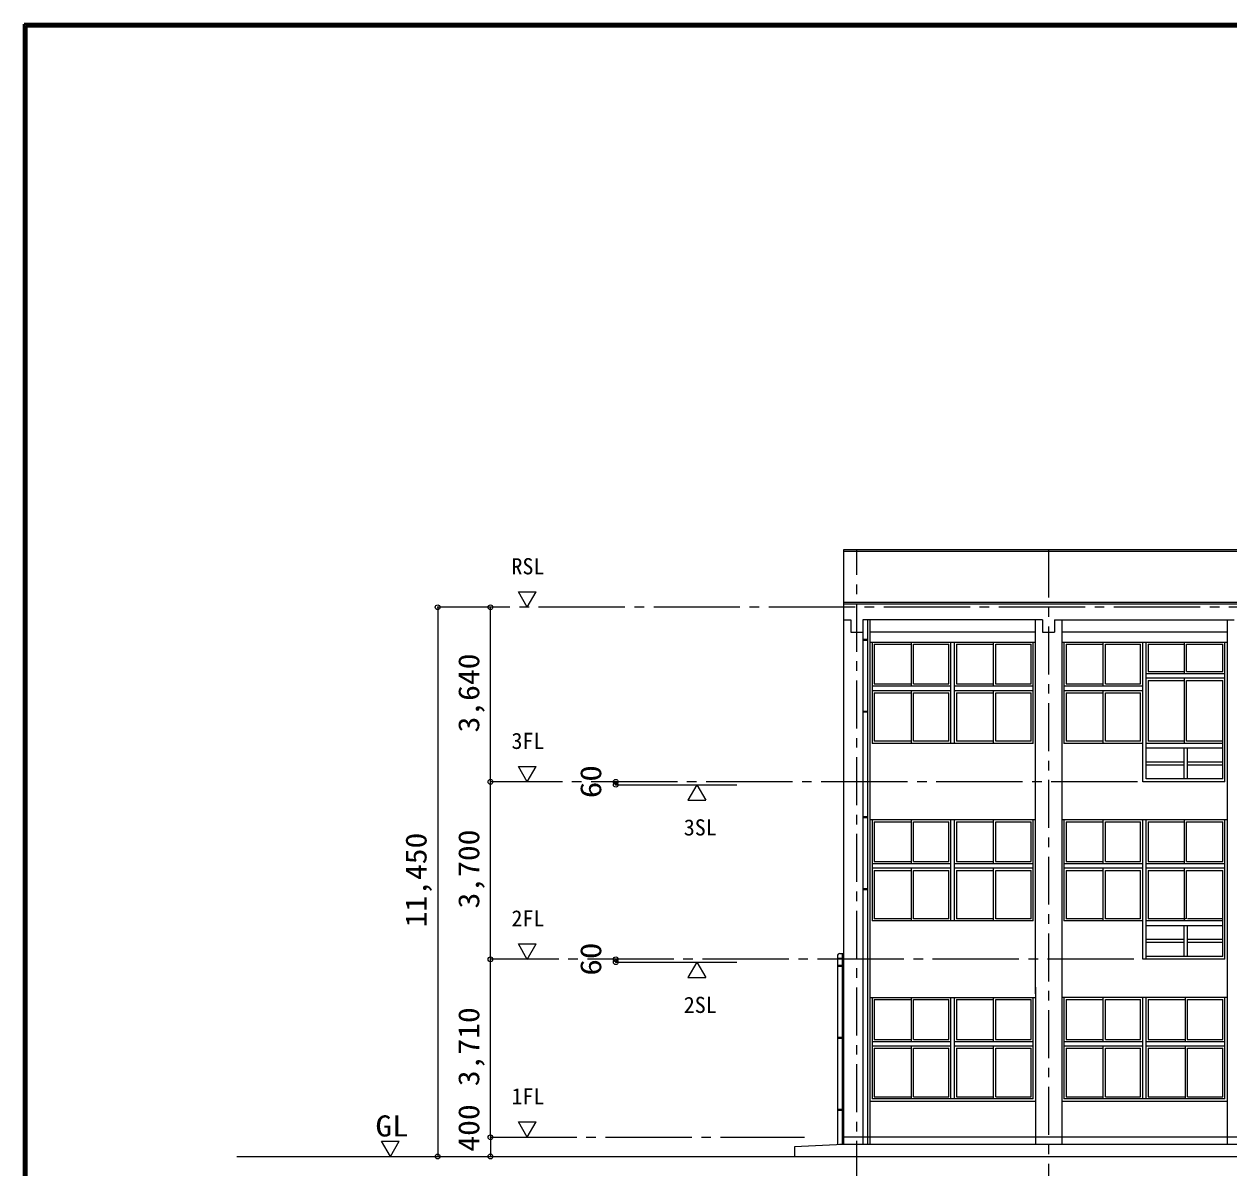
# Model space of a CAD drawing. Units: millimetres at full size, sheet at 1:200; details may follow other scales. Extents: x -55340 to 55340, y -38040 to 38040.
# Drawn here: x -55340 to -30208, y 14195 to 38040 of the extents above; entities that cross this region are included whole.
import ezdxf
from ezdxf.enums import TextEntityAlignment as Align

# ---------------------------------------------------------------- set-up
doc = ezdxf.new("R2010")
doc.units = ezdxf.units.MM
doc.header["$LTSCALE"] = 200
doc.header["$PDMODE"] = 32
doc.header["$PDSIZE"] = 100
doc.linetypes.add('CHAIN1', pattern=[8, 5, -1, 1, -1])
doc.linetypes.add('CHAIN2', pattern=[12, 9, -1, 1, -1])
for name, color, linetype, lineweight in [('0-1_通り芯', 3, 'Continuous', 18), ('0-2_躯体', 3, 'Continuous', 18), ('0-3_外壁', 2, 'Continuous', 25), ('0-5_建具(ｻｯｼ)', 4, 'Continuous', 9), ('0-A_寸法', 6, 'Continuous', 9), ('F-0_F-0ﾚｲﾔ', 5, 'Continuous', 50)]:
    doc.layers.add(name, color=color, linetype=linetype, lineweight=lineweight)
doc.styles.add('ＭＳ ゴシック', font='')
doc.styles.get('ＭＳ ゴシック').set_extended_font_data('MS Gothic')

msp = doc.modelspace()

# ---------------------------------------------------------------- linework, layer by layer
at = {"layer": '0-1_通り芯', "color": 4, "linetype": 'CHAIN1', "lineweight": 9}
for p, q in [((-37970.2, 10556.4), (-37970.2, 27082.7)), ((-33970.2, 27082.7), (-33970.2, 11630.4))]:
    msp.add_line(p, q, dxfattribs=at)
at = {"layer": '0-2_躯体'}
for p, q in [((-38245.2, 27082.7), (-38245.2, 14682.7)), ((-29905.2, 27082.7), (-38245.2, 27082.7)), ((33304.8, 25982.8), (-38245.2, 25982.8)), ((-37745.2, 25622.8), (-37745.2, 14682.7)), ((-34245.2, 17826.3), (-34245.2, 25622.8)), ((-33695.2, 25622.8), (-33695.2, 19492.8)), ((-30245.2, 25622.8), (-30245.2, 17962.8)), ((-37845.2, 25362.8), (-37845.2, 14682.7)), ((-37745.2, 25212.8), (-37845.2, 25212.8)), ((-37745.2, 25192.8), (-37845.2, 25192.8)), ((-37695.2, 25362.8), (-37695.2, 14682.7)), ((-37745.2, 23712.7), (-37845.2, 23712.7)), ((-37745.2, 23692.7), (-37845.2, 23692.7)), ((-37745.2, 21512.8), (-37845.2, 21512.8)), ((-37745.2, 21492.7), (-37845.2, 21492.7)), ((-37745.2, 20012.8), (-37845.2, 20012.8)), ((-37745.2, 19992.7), (-37845.2, 19992.7)), ((-33695.2, 19584.5), (-33695.2, 14682.7)), ((-38375.2, 18612.8), (-38375.2, 14682.7)), ((-38325.2, 18662.8), (-38245.2, 18662.8)), ((-38275.2, 18662.8), (-38275.2, 14682.7)), ((-38245.2, 18562.7), (-38375.2, 18562.7)), ((-38275.2, 18412.8), (-38375.2, 18412.8)), ((-38275.2, 18392.7), (-38375.2, 18392.7)), ((-34245.2, 17962.8), (-34245.2, 14682.7)), ((-30245.2, 17962.8), (-30245.2, 14682.7)), ((-38275.2, 16912.8), (-38375.2, 16912.8)), ((-38275.2, 16892.7), (-38375.2, 16892.7)), ((-38275.2, 15412.8), (-38375.2, 15412.8)), ((-38275.2, 15392.7), (-38375.2, 15392.7)), ((10134.8, 14682.7), (-38328.3, 14682.7))]:
    msp.add_line(p, q, dxfattribs=at)
at = {"layer": '0-2_躯体', "color": 6, "lineweight": 25}
for p, q in [((-29905.2, 27047.8), (-38245.2, 27047.8)), ((33304.8, 25947.8), (-38245.2, 25947.8)), ((-29845.2, 14832.8), (-38245.2, 14832.8))]:
    msp.add_line(p, q, dxfattribs=at)
at = {"layer": '0-2_躯体'}
msp.add_lwpolyline([(-38245.2, 14682.7), (-39270.2, 14632.8), (-39270.2, 14432.7)], dxfattribs=at)
msp.add_arc((-38325.2, 18612.8), 50, 90, 180, dxfattribs=at)
at = {"layer": '0-3_外壁', "color": 4, "lineweight": 9}
for p, q in [((-31935.2, 22302.8), (-31935.2, 25157.7)), ((-31135.2, 24503.2), (-31135.2, 25157.7)), ((-31890.2, 25112.7), (-31890.2, 24542.8)), ((-31890.2, 25112.7), (-31135.2, 25112.7)), ((-31090.2, 25112.7), (-30335.2, 25112.7)), ((-31090.2, 24542.8), (-31090.2, 25112.7)), ((-30335.2, 24542.8), (-30335.2, 25112.7)), ((-31935.2, 24502.8), (-30290.2, 24502.8)), ((-30290.2, 24402.7), (-31935.2, 24402.7)), ((-31890.2, 24542.8), (-31135.2, 24542.8)), ((-31135.2, 23042.7), (-31135.2, 24402.7)), ((-31090.2, 24542.8), (-30335.2, 24542.8)), ((-31890.2, 24357.8), (-31890.2, 23087.7)), ((-31890.2, 24357.8), (-31135.2, 24357.8)), ((-31090.2, 24357.8), (-30335.2, 24357.8)), ((-31090.2, 23087.7), (-31090.2, 24357.8)), ((-30335.2, 22302.8), (-30335.2, 24357.8)), ((-30335.2, 23042.7), (-31935.2, 23042.7)), ((-30335.2, 22942.7), (-31935.2, 22942.7)), ((-31135.2, 23087.7), (-31890.2, 23087.7)), ((-31147.7, 22942.7), (-31147.7, 22302.8)), ((-30335.2, 23087.7), (-31090.2, 23087.7)), ((-31147.7, 22652.7), (-31935.2, 22652.7)), ((-30335.2, 22652.7), (-31077.7, 22652.7)), ((-31147.7, 22592.7), (-31935.2, 22592.7)), ((-30335.2, 22592.7), (-31077.7, 22592.7)), ((-30335.2, 22302.8), (-31935.2, 22302.8)), ((-31935.2, 18542.8), (-31935.2, 21457.7)), ((-31890.2, 21412.7), (-31890.2, 20582.8)), ((-31890.2, 21412.7), (-31135.2, 21412.7)), ((-31135.2, 20684.7), (-31135.2, 21457.7)), ((-31090.2, 21412.7), (-30335.2, 21412.7)), ((-31090.2, 20654.4), (-31090.2, 21412.7)), ((-30335.2, 20582.8), (-30335.2, 21412.7)), ((-31135.2, 20545.4), (-31135.2, 20702.7)), ((-31090.2, 20582.8), (-31090.2, 20657.8)), ((-31935.2, 20542.8), (-30290.2, 20542.8)), ((-30290.2, 20442.8), (-31935.2, 20442.8)), ((-31890.2, 20582.8), (-31135.2, 20582.8)), ((-31890.2, 20397.8), (-31890.2, 19387.8)), ((-31890.2, 20397.8), (-31135.2, 20397.8)), ((-31135.2, 19342.7), (-31135.2, 20444.6)), ((-31090.2, 20582.8), (-30335.2, 20582.8)), ((-30335.2, 18602.8), (-30335.2, 20397.8)), ((-31115.2, 19387.8), (-31890.2, 19387.8)), ((-30335.2, 19387.8), (-31070.2, 19387.8)), ((-30335.2, 19342.8), (-31935.2, 19342.8)), ((-30335.2, 19242.8), (-31935.2, 19242.8)), ((-31147.7, 19242.7), (-31147.7, 18602.8)), ((-31147.7, 18952.8), (-31935.2, 18952.8)), ((-31147.7, 18892.8), (-31935.2, 18892.8)), ((-30335.2, 18952.8), (-31077.7, 18952.8)), ((-30335.2, 18892.8), (-31077.7, 18892.8)), ((-30335.2, 18602.8), (-31935.2, 18602.8))]:
    msp.add_line(p, q, dxfattribs=at)
at = {"layer": '0-3_外壁', "color": 7, "lineweight": 18}
for p, q in [((-30290.2, 22242.7), (-30290.2, 25157.7)), ((-30290.2, 18542.8), (-30290.2, 21457.7))]:
    msp.add_line(p, q, dxfattribs=at)
at = {"layer": '0-3_外壁', "color": 4, "lineweight": 9}
for points in [[(-31077.7, 22942.7), (-31077.7, 22612.3), (-31077.7, 22302.8)], [(-31090.2, 19387.7), (-31090.2, 20397.8), (-30335.2, 20397.8)], [(-31077.7, 19242.7), (-31077.7, 18912.3), (-31077.7, 18602.8)]]:
    msp.add_lwpolyline(points, dxfattribs=at)
at = {"layer": '0-5_建具(ｻｯｼ)', "color": 2, "lineweight": 25}
for p, q in [((-44844.2, 25882.5), (-44658.7, 26203.9)), ((-44844.2, 22242.5), (-44658.7, 22563.9)), ((-41307.1, 22183), (-41121.5, 21861.6)), ((-44844.2, 18542.5), (-44658.7, 18863.9)), ((-41307.1, 18483), (-41121.5, 18161.6)), ((-44844.2, 14832.5), (-44658.7, 15153.9)), ((-47699.7, 14432.5), (-47514.2, 14753.9)), ((-50905.4, 14432.7), (50915.1, 14432.7)), ((-48671.4, 14432.7), (-36140, 14432.7))]:
    msp.add_line(p, q, dxfattribs=at)
at = {"layer": '0-5_建具(ｻｯｼ)', "color": 3, "lineweight": 18}
for p, q in [((-38245.2, 25622.8), (-38095.2, 25622.8)), ((-38095.2, 25622.8), (-38095.2, 25362.8)), ((-37845.2, 25622.8), (-37845.2, 25362.8)), ((-34095.2, 25622.8), (-37845.2, 25622.8)), ((-37695.2, 25622.8), (-37695.2, 25369.8)), ((-34095.2, 25622.8), (-34095.2, 25362.8)), ((-33845.2, 25622.8), (-33845.2, 25362.8)), ((-33845.2, 25622.8), (-30095.2, 25622.8)), ((-38093.1, 25362.8), (-37845.2, 25362.8)), ((-34245.2, 25362.8), (-37695.4, 25362.8)), ((-34093.1, 25362.8), (-33844, 25362.8)), ((-30245.2, 25362.8), (-33695.2, 25362.8))]:
    msp.add_line(p, q, dxfattribs=at)
at = {"layer": '0-5_建具(ｻｯｼ)', "color": 7, "lineweight": 18}
for p, q in [((-37695.2, 25157.7), (-34245.2, 25157.7)), ((-37650.2, 25157.7), (-37650.2, 23042.7)), ((-34290.2, 23042.7), (-34290.2, 25157.7)), ((-33695.2, 25157.7), (-30245.2, 25157.7)), ((-33650.2, 25157.7), (-33650.2, 23042.7)), ((-34290.2, 23042.7), (-37650.2, 23042.7)), ((-32005.2, 23042.7), (-33650.2, 23042.7)), ((-30290.2, 22242.7), (-32005.2, 22242.7)), ((-37695.2, 21457.7), (-34245.2, 21457.7)), ((-37650.2, 21457.7), (-37650.2, 19342.7)), ((-34290.2, 19342.7), (-34290.2, 21457.7)), ((-33695.2, 21457.7), (-30245.2, 21457.7)), ((-33650.2, 21457.7), (-33650.2, 19342.8)), ((-34290.2, 19342.7), (-37650.2, 19342.7)), ((-32005.2, 19342.8), (-33650.2, 19342.8)), ((-30290.2, 18542.8), (-32005.2, 18542.8)), ((-37695.2, 17747.7), (-34245.2, 17747.7)), ((-37650.2, 17747.7), (-37650.2, 15632.8)), ((-34290.2, 15632.8), (-34290.2, 17747.7)), ((-30245.2, 17747.7), (-33695.2, 17747.7)), ((-33650.2, 17747.7), (-33650.2, 15632.8)), ((-30290.2, 15632.8), (-30290.2, 17747.7)), ((-37695.2, 15587.8), (-34245.2, 15587.8)), ((-34290.2, 15632.8), (-37650.2, 15632.8)), ((-33695.2, 15587.8), (-30245.2, 15587.8)), ((-30290.2, 15632.8), (-33650.2, 15632.8))]:
    msp.add_line(p, q, dxfattribs=at)
at = {"layer": '0-5_建具(ｻｯｼ)'}
for p, q in [((-36830.2, 24242.8), (-36830.2, 25157.7)), ((-36005.2, 23042.7), (-36005.2, 25157.7)), ((-35935.2, 23042.7), (-35935.2, 25157.7)), ((-35115.2, 24242.8), (-35115.2, 25157.7)), ((-32830.2, 24242.8), (-32830.2, 25157.7)), ((-32005.2, 22242.7), (-32005.2, 25157.7)), ((-37605.2, 25112.7), (-36830.2, 25112.7)), ((-37605.2, 25112.7), (-37605.2, 24282.8)), ((-36050.2, 24282.8), (-36050.2, 25112.7)), ((-35890.2, 25112.7), (-35115.2, 25112.7)), ((-35890.2, 25112.7), (-35890.2, 24282.8)), ((-35070.2, 25112.7), (-34335.2, 25112.7)), ((-35070.2, 24282.8), (-35070.2, 25112.7)), ((-34335.2, 24282.8), (-34335.2, 25112.7)), ((-33605.2, 25112.7), (-32830.2, 25112.7)), ((-33605.2, 25112.7), (-33605.2, 24282.8)), ((-32050.2, 24282.8), (-32050.2, 25112.7)), ((-37650.2, 24242.8), (-36005.2, 24242.8)), ((-36005.2, 24142.7), (-37650.2, 24142.7)), ((-37605.2, 24282.8), (-36830.2, 24282.8)), ((-36830.2, 23042.7), (-36830.2, 24142.7)), ((-36785.2, 24282.8), (-36050.2, 24282.8)), ((-35935.2, 24242.8), (-34290.2, 24242.8)), ((-34290.2, 24142.7), (-35935.2, 24142.7)), ((-35890.2, 24282.8), (-35115.2, 24282.8)), ((-35115.2, 23042.7), (-35115.2, 24142.7)), ((-35075.2, 24282.8), (-34335.2, 24282.8)), ((-33650.2, 24242.8), (-32005.2, 24242.8)), ((-32005.2, 24142.7), (-33650.2, 24142.7)), ((-33605.2, 24282.8), (-32830.2, 24282.8)), ((-32830.2, 23042.7), (-32830.2, 24142.7)), ((-32785.2, 24282.8), (-32050.2, 24282.8)), ((-37605.2, 24097.8), (-36830.2, 24097.8)), ((-37605.2, 24097.8), (-37605.2, 23087.7)), ((-36785.2, 24097.8), (-36050.2, 24097.8)), ((-36785.2, 23087.7), (-36785.2, 24097.8)), ((-36050.2, 23087.7), (-36050.2, 24097.8)), ((-35890.2, 24097.8), (-35115.2, 24097.8)), ((-35890.2, 24097.8), (-35890.2, 23087.7)), ((-35070.2, 24097.8), (-34335.2, 24097.8)), ((-34335.2, 23087.7), (-34335.2, 24097.8)), ((-33605.2, 24097.8), (-32830.2, 24097.8)), ((-33605.2, 24097.8), (-33605.2, 23087.7)), ((-32785.2, 24097.8), (-32050.2, 24097.8)), ((-32785.2, 23087.7), (-32785.2, 24097.8)), ((-32050.2, 23087.7), (-32050.2, 24097.8)), ((-36830.2, 23087.7), (-37605.2, 23087.7)), ((-36050.2, 23087.7), (-36785.2, 23087.7)), ((-35115.2, 23087.7), (-35890.2, 23087.7)), ((-32830.2, 23087.7), (-33605.2, 23087.7)), ((-32050.2, 23087.7), (-32785.2, 23087.7)), ((-37605.2, 21412.7), (-36830.2, 21412.7)), ((-37605.2, 21412.7), (-37605.2, 20582.8)), ((-36830.2, 20542.8), (-36830.2, 21457.7)), ((-36050.2, 20582.8), (-36050.2, 21412.7)), ((-36005.2, 19342.7), (-36005.2, 21457.7)), ((-35935.2, 19342.7), (-35935.2, 21457.7)), ((-35890.2, 21412.7), (-35115.2, 21412.7)), ((-35890.2, 21412.7), (-35890.2, 20582.8)), ((-35115.2, 20542.8), (-35115.2, 21457.7)), ((-35070.2, 21412.7), (-34335.2, 21412.7)), ((-35070.2, 20582.8), (-35070.2, 21412.7)), ((-34335.2, 20582.8), (-34335.2, 21412.7)), ((-33605.2, 21412.7), (-32830.2, 21412.7)), ((-33605.2, 21412.7), (-33605.2, 20582.8)), ((-32830.2, 20542.8), (-32830.2, 21457.7)), ((-32050.2, 20582.8), (-32050.2, 21412.7)), ((-32005.2, 18542.8), (-32005.2, 21457.7)), ((-37650.2, 20542.8), (-36005.2, 20542.8)), ((-36005.2, 20442.8), (-37650.2, 20442.8)), ((-37605.2, 20582.8), (-36830.2, 20582.8)), ((-37605.2, 20397.8), (-36830.2, 20397.8)), ((-37605.2, 20397.8), (-37605.2, 19387.7)), ((-36830.2, 19342.7), (-36830.2, 20442.8)), ((-36785.2, 20582.8), (-36050.2, 20582.8)), ((-36785.2, 20397.8), (-36050.2, 20397.8)), ((-36785.2, 19387.7), (-36785.2, 20397.8)), ((-36050.2, 19387.7), (-36050.2, 20397.8)), ((-35935.2, 20542.8), (-34290.2, 20542.8)), ((-34290.2, 20442.8), (-35935.2, 20442.8)), ((-35890.2, 20582.8), (-35115.2, 20582.8)), ((-35890.2, 20397.8), (-35115.2, 20397.8)), ((-35890.2, 20397.8), (-35890.2, 19387.7)), ((-35115.2, 19342.7), (-35115.2, 20442.8)), ((-35075.2, 20582.8), (-34335.2, 20582.8)), ((-35070.2, 20397.8), (-34335.2, 20397.8)), ((-35070.2, 19387.7), (-35070.2, 20397.8)), ((-34335.2, 19387.7), (-34335.2, 20397.8)), ((-33650.2, 20542.8), (-32005.2, 20542.8)), ((-32005.2, 20442.8), (-33650.2, 20442.8)), ((-33605.2, 20582.8), (-32830.2, 20582.8)), ((-33605.2, 20397.8), (-32830.2, 20397.8)), ((-33605.2, 20397.8), (-33605.2, 19387.8)), ((-32830.2, 19342.8), (-32830.2, 20442.8)), ((-32785.2, 20582.8), (-32050.2, 20582.8)), ((-32785.2, 20397.8), (-32050.2, 20397.8)), ((-32785.2, 19387.8), (-32785.2, 20397.8)), ((-32050.2, 19387.8), (-32050.2, 20397.8)), ((-36830.2, 19387.7), (-37605.2, 19387.7)), ((-36050.2, 19387.7), (-36785.2, 19387.7)), ((-35115.2, 19387.7), (-35890.2, 19387.7)), ((-34335.2, 19387.7), (-35070.2, 19387.7)), ((-32830.2, 19387.8), (-33605.2, 19387.8)), ((-32050.2, 19387.8), (-32785.2, 19387.8)), ((-37605.2, 17702.8), (-36830.2, 17702.8)), ((-37605.2, 17702.8), (-37605.2, 16872.8)), ((-36830.2, 16832.8), (-36830.2, 17747.7)), ((-36050.2, 16872.8), (-36050.2, 17702.8)), ((-36005.2, 15632.8), (-36005.2, 17747.7)), ((-35935.2, 15632.8), (-35935.2, 17747.7)), ((-35890.2, 17702.8), (-35115.2, 17702.8)), ((-35890.2, 17702.8), (-35890.2, 16872.8)), ((-35115.2, 16832.8), (-35115.2, 17747.7)), ((-35070.2, 17702.8), (-34335.2, 17702.8)), ((-35070.2, 16872.8), (-35070.2, 17702.8)), ((-34335.2, 16872.8), (-34335.2, 17702.8)), ((-33605.2, 17702.8), (-32830.2, 17702.8)), ((-33605.2, 17702.8), (-33605.2, 16872.8)), ((-32830.2, 16832.8), (-32830.2, 17747.7)), ((-32050.2, 16872.8), (-32050.2, 17702.8)), ((-32005.2, 15632.8), (-32005.2, 17747.7)), ((-31935.2, 15632.8), (-31935.2, 17747.7)), ((-31890.2, 17702.8), (-31115.2, 17702.8)), ((-31890.2, 17702.8), (-31890.2, 16872.8)), ((-31115.2, 16832.8), (-31115.2, 17747.7)), ((-31070.2, 17702.8), (-30335.2, 17702.8)), ((-31070.2, 16872.8), (-31070.2, 17702.8)), ((-30335.2, 16872.8), (-30335.2, 17702.8)), ((-37605.2, 16872.8), (-36830.2, 16872.8)), ((-36785.2, 16872.8), (-36050.2, 16872.8)), ((-35890.2, 16872.8), (-35115.2, 16872.8)), ((-35075.2, 16872.8), (-34335.2, 16872.8)), ((-33605.2, 16872.8), (-32830.2, 16872.8)), ((-32785.2, 16872.8), (-32050.2, 16872.8)), ((-31890.2, 16872.8), (-31115.2, 16872.8)), ((-31075.2, 16872.8), (-30335.2, 16872.8)), ((-37650.2, 16832.8), (-36005.2, 16832.8)), ((-36005.2, 16732.8), (-37650.2, 16732.8)), ((-37605.2, 16687.8), (-36830.2, 16687.8)), ((-37605.2, 16687.8), (-37605.2, 15677.7)), ((-36830.2, 15632.8), (-36830.2, 16732.8)), ((-36785.2, 16687.8), (-36050.2, 16687.8)), ((-36785.2, 15677.7), (-36785.2, 16687.8)), ((-35935.2, 16832.8), (-34290.2, 16832.8)), ((-34290.2, 16732.8), (-35935.2, 16732.8)), ((-35890.2, 16687.8), (-35115.2, 16687.8)), ((-35890.2, 16687.8), (-35890.2, 15677.7)), ((-35115.2, 15632.8), (-35115.2, 16732.8)), ((-35070.2, 16687.8), (-34335.2, 16687.8)), ((-35070.2, 15677.7), (-35070.2, 16687.8)), ((-34335.2, 15677.7), (-34335.2, 16687.8)), ((-33650.2, 16832.8), (-32005.2, 16832.8)), ((-32005.2, 16732.8), (-33650.2, 16732.8)), ((-33605.2, 16687.8), (-32830.2, 16687.8)), ((-33605.2, 16687.8), (-33605.2, 15677.7)), ((-32830.2, 15632.8), (-32830.2, 16732.8)), ((-32785.2, 16687.8), (-32050.2, 16687.8)), ((-32785.2, 15677.7), (-32785.2, 16687.8)), ((-31935.2, 16832.8), (-30290.2, 16832.8)), ((-30290.2, 16732.8), (-31935.2, 16732.8)), ((-31890.2, 16687.8), (-31115.2, 16687.8)), ((-31890.2, 16687.8), (-31890.2, 15677.7)), ((-31115.2, 15632.8), (-31115.2, 16732.8)), ((-31070.2, 16687.8), (-30335.2, 16687.8)), ((-31070.2, 15677.7), (-31070.2, 16687.8)), ((-30335.2, 15677.7), (-30335.2, 16687.8)), ((-37605.2, 15677.7), (-36830.2, 15677.7)), ((-35890.2, 15677.7), (-35115.2, 15677.7)), ((-35070.2, 15677.7), (-34335.2, 15677.7)), ((-33605.2, 15677.7), (-32830.2, 15677.7)), ((-31890.2, 15677.7), (-31115.2, 15677.7)), ((-31070.2, 15677.7), (-30335.2, 15677.7))]:
    msp.add_line(p, q, dxfattribs=at)
at = {"layer": '0-5_建具(ｻｯｼ)', "color": 2, "lineweight": 25}
for points in [[(-44844.2, 25882.5), (-45029.7, 26203.9), (-44658.7, 26203.9)], [(-44844.2, 22242.5), (-45029.7, 22563.9), (-44658.7, 22563.9)], [(-41307.1, 22183), (-41492.6, 21861.6), (-41121.5, 21861.6)], [(-44844.2, 18542.5), (-45029.7, 18863.9), (-44658.7, 18863.9)], [(-41307.1, 18483), (-41492.6, 18161.6), (-41121.5, 18161.6)], [(-44844.2, 14832.5), (-45029.7, 15153.9), (-44658.7, 15153.9)], [(-47699.7, 14432.5), (-47885.2, 14753.9), (-47514.2, 14753.9)]]:
    msp.add_lwpolyline(points, dxfattribs=at)
at = {"layer": '0-5_建具(ｻｯｼ)'}
for points in [[(-36785.2, 24282.8), (-36785.2, 25112.7), (-36050.2, 25112.7)], [(-32785.2, 24282.8), (-32785.2, 25112.7), (-32050.2, 25112.7)], [(-34335.2, 23087.7), (-35070.2, 23087.7), (-35070.2, 24097.8)], [(-36785.2, 20582.8), (-36785.2, 21412.7), (-36050.2, 21412.7)], [(-32785.2, 20582.8), (-32785.2, 21412.7), (-32050.2, 21412.7)], [(-36785.2, 16872.8), (-36785.2, 17702.8), (-36050.2, 17702.8)], [(-32785.2, 16872.8), (-32785.2, 17702.8), (-32050.2, 17702.8)], [(-36785.2, 15677.7), (-36050.2, 15677.7), (-36050.2, 16687.8)], [(-32785.2, 15677.7), (-32050.2, 15677.7), (-32050.2, 16687.8)]]:
    msp.add_lwpolyline(points, dxfattribs=at)
at = {"layer": '0-A_寸法', "color": 4}
for p, q in [((-46712.5, 25882.8), (-46712.5, 14432.7)), ((-45612.7, 22282.8), (-45612.7, 25882.8)), ((-42998.4, 22242.7), (-42998.4, 22182.7)), ((-42998.4, 22182.7), (-40475.7, 22182.7)), ((-42998.4, 18542.7), (-42998.4, 18482.7)), ((-42998.4, 18482.7), (-40475.7, 18482.7)), ((-45612.7, 14882.8), (-45612.7, 14432.7))]:
    msp.add_line(p, q, dxfattribs=at)
at = {"layer": '0-A_寸法', "color": 4, "linetype": 'CHAIN2'}
for p, q in [((45993, 25882.8), (-46712.5, 25882.8)), ((-32112.1, 22242.8), (-45612.7, 22242.8)), ((-32188.4, 18542.8), (-45612.7, 18542.8)), ((-45612.7, 14832.8), (-39063.7, 14832.8))]:
    msp.add_line(p, q, dxfattribs=at)
at = {"layer": '0-A_寸法', "color": 4}
msp.add_lwpolyline([(-45612.7, 14882.8), (-45612.7, 18582.8), (-45612.7, 22282.8)], dxfattribs=at)
at = {"layer": '0-A_寸法'}
for p in [(-46712.5, 25882.8), (-45612.7, 25882.8), (-45612.7, 22242.8), (-42998.4, 22242.7), (-42998.4, 22182.7), (-45612.7, 18542.8), (-42998.4, 18542.7), (-42998.4, 18482.7), (-45612.7, 14832.8), (-46712.5, 14432.7), (-45612.7, 14432.7)]:
    msp.add_point(p, dxfattribs=at)
at = {"layer": 'F-0_F-0ﾚｲﾔ'}
for p, q in [((-55340, 38040), (-55340, -38040)), ((-55340, 38040), (55340, 38040)), ((-55300, 38000), (55300, 38000)), ((-55300, 38000), (-55300, -38000))]:
    msp.add_line(p, q, dxfattribs=at)

# ---------------------------------------------------------------- texts
at = {"layer": '0-5_建具(ｻｯｼ)', "color": 2, "style": 'ＭＳ ゴシック'}
for s, p in [('RSL', (-45173.9, 26467.5)), ('3FL', (-45173.9, 22827.5)), ('3SL', (-41579.1, 21023.6)), ('2FL', (-45173.9, 19127.5)), ('2SL', (-41579.1, 17323.6)), ('1FL', (-45173.9, 15417.5))]:
    msp.add_text(s, height=337.2, dxfattribs=at).set_placement(p, align=Align.BOTTOM_LEFT)
at = {"layer": '0-5_建具(ｻｯｼ)', "color": 2, "style": 'ＭＳ ゴシック', "width": 1.15}
msp.add_text('GL', height=439.9, dxfattribs=at).set_placement((-48010.9, 14717.3), align=Align.BOTTOM_LEFT)
at = {"layer": '0-A_寸法', "color": 2, "style": 'ＭＳ ゴシック'}
for s, width, p in [('3,640', 1.1, (-45712.7, 23272.8)), ('60', 1.15, (-43168.4, 21902.7)), ('11,450', 1.1, (-46812.5, 19207.8)), ('3,700', 1.1, (-45712.7, 19602.8)), ('60', 1.15, (-43168.4, 18202.7)), ('3,710', 1.1, (-45712.7, 15897.8)), ('400', 1.1, (-45712.7, 14532.7))]:
    msp.add_text(s, height=439.9, rotation=90, dxfattribs=dict(at, width=width)).set_placement(p, align=Align.BOTTOM_LEFT)

doc.saveas('drawing.dxf')
